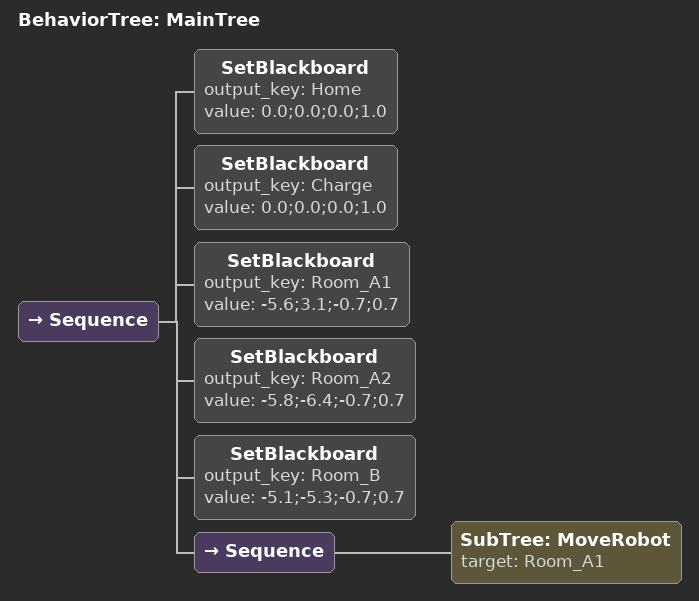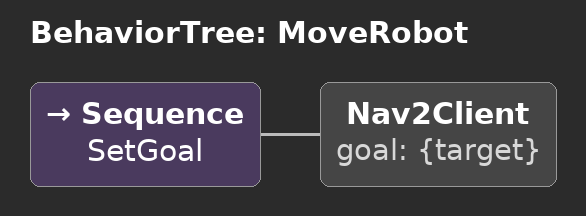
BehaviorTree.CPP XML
<root main_tree_to_execute = "MainTree">
    <BehaviorTree ID="MainTree">
        <Sequence>
            <!-- 相关位置坐标设置 -->
            <SetBlackboard output_key="Home" value="0.0;0.0;0.0;1.0"/>
            <SetBlackboard output_key="Charge" value="0.0;0.0;0.0;1.0"/>
            <SetBlackboard output_key="Room_A1" value="-5.6;3.1;-0.7;0.7"/>
            <SetBlackboard output_key="Room_A2" value="-5.8;-6.4;-0.7;0.7"/>
            <SetBlackboard output_key="Room_B" value="-5.1;-5.3;-0.7;0.7"/>

            <Sequence>
                <SubTree ID="MoveRobot" target="Room_A1" />
            </Sequence>
        </Sequence>
    </BehaviorTree>

    <BehaviorTree ID="MoveRobot">
        <Sequence name="SetGoal">
            <Nav2Client goal="{target}" />
        </Sequence>
    </BehaviorTree>
</root>
